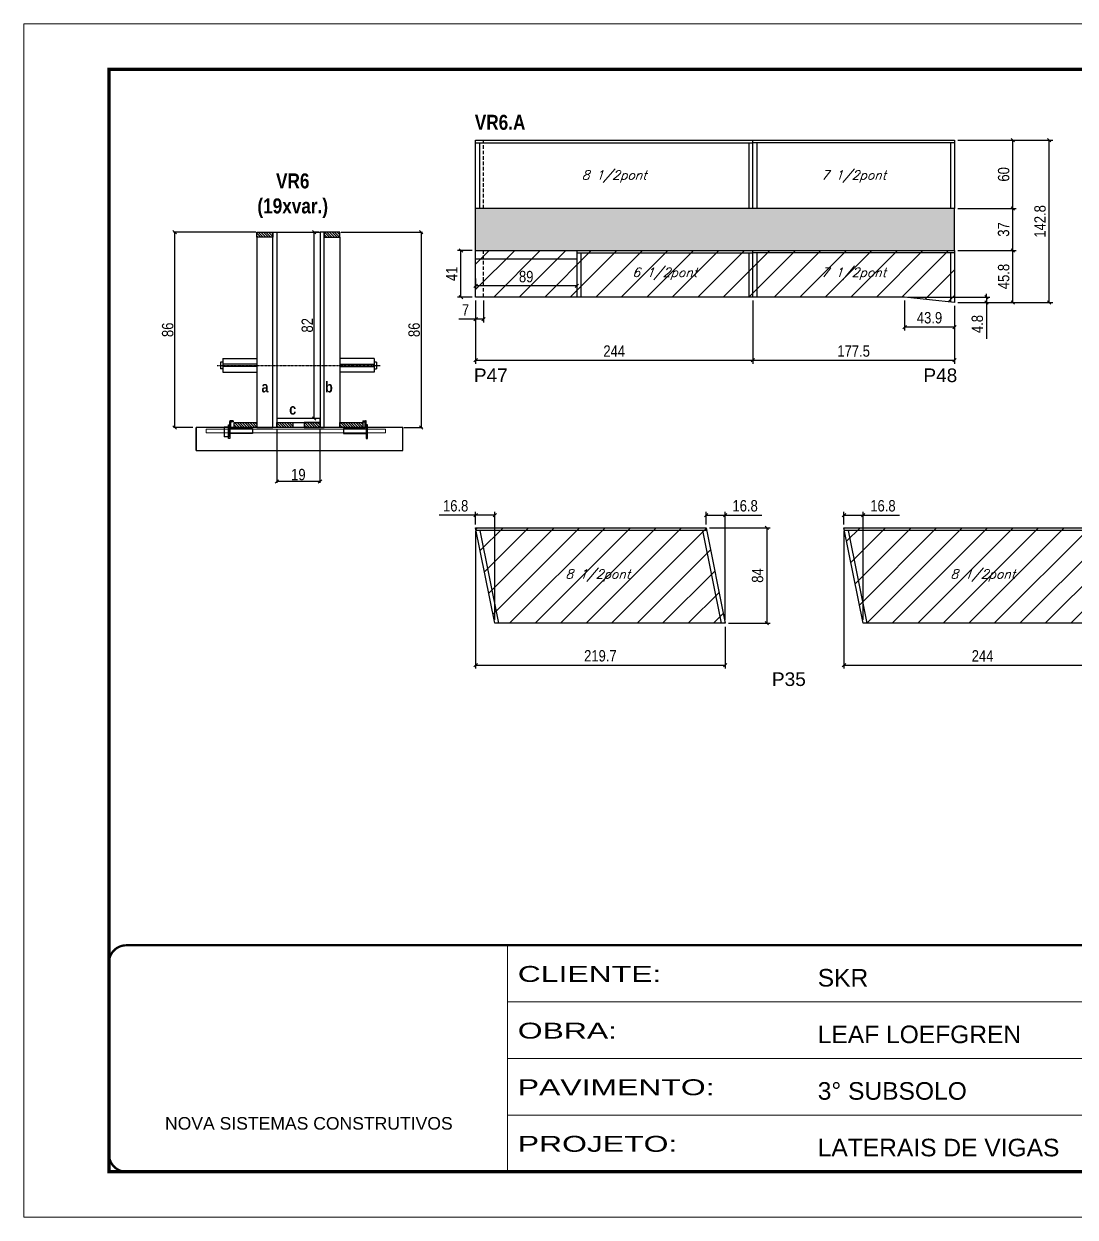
# Model space of a CAD drawing. Extents: x 3309 to 9590, y -2522 to 15424.
# Drawn here: x 8105 to 9030, y 5518 to 6568 of the extents above; entities that cross this region are included whole.
import ezdxf

# ---------------------------------------------------------------- set-up
doc = ezdxf.new("R2010")
doc.units = 0
for name, pattern in [('CONTINUO', [0]), ('DASHED', [0.75, 0.5, -0.25]), ('HIDDEN', [0.375, 0.25, -0.125]), ('HIDDEN2', [4.7625, 3.175, -1.5875])]:
    doc.linetypes.add(name, pattern=pattern)
for name, color, linetype in [('5', 5, 'Continuous'), ('barrote', 251, 'Continuous'), ('COTA', 241, 'Continuous'), ('detalhes', 4, 'Continuous'), ('NOMENCLATURA', 7, 'Continuous'), ('Painéis', 200, 'Continuous'), ('presilha', 1, 'Continuous'), ('SARR_2.2x10', 60, 'Continuous'), ('SARR_2.2x7', 40, 'Continuous'), ('SARR_3.5x7', 81, 'Continuous'), ('TENSOR', 3, 'Continuous'), ('texto', 7, 'Continuous')]:
    doc.layers.add(name, color=color, linetype=linetype)
for name, color, linetype, lineweight in [('CONCRETO', 251, 'Continuous', 25), ('Folhas', 255, 'Continuous', 9), ('Hachura', 251, 'Continuous', 9), ('SARRAFO DE PRESSAO', 251, 'DASHED', 9), ('SCO-___-LAJ', 2, 'Continuous', 0)]:
    doc.layers.add(name, color=color, linetype=linetype, lineweight=lineweight)
doc.styles.add('ARIAL', font='arial.ttf')
doc.styles.add('COTA TECNICA', font='techl___.ttf', dxfattribs={"height": 10})
doc.styles.add('COTA TECNICA 2X', font='techl___.ttf', dxfattribs={"height": 10})
doc.styles.add('Romans', font='romans.shx')
doc.styles.get("Standard").update_dxf_attribs({"font": 'arial.ttf'})
doc.styles.add('TECNICA', font='techb___.ttf', dxfattribs={"height": 10})
doc.styles.add('Tecnologia', font='')
doc.styles.get('Tecnologia').set_extended_font_data('Forgotten Futurist')
doc.dimstyles.new('PAINEL', dxfattribs={"dimtxt": 10, "dimasz": 3, "dimexe": 3, "dimexo": 3, "dimgap": 3, "dimtad": 1, "dimdec": 1, "dimzin": 12, "dimdsep": 46, "dimtxsty": 'COTA TECNICA', "dimblk1": 'OBLIQUE', "dimblk2": 'OBLIQUE', "dimsah": 1, "dimcen": 0.9, "dimclrd": 4, "dimclre": 4, "dimclrt": 240, "dimadec": 1, "dimazin": 3, "dimtfac": 1, "dimtdec": 1, "dimtmove": 0, "dimatfit": 3, "dimfxl": 1, "dimtolj": 1, "dimtzin": 12, "dimarcsym": 0})
doc.dimstyles.new('SECAO', dxfattribs={"dimscale": 0.333333, "dimtxt": 5, "dimasz": 9, "dimexe": 3, "dimexo": 3, "dimgap": 3, "dimtad": 1, "dimdec": 1, "dimlfac": 0.5, "dimzin": 12, "dimdsep": 46, "dimtxsty": 'COTA TECNICA 2X', "dimblk1": 'OBLIQUE', "dimblk2": 'OBLIQUE', "dimsah": 1, "dimcen": 0.9, "dimclrd": 4, "dimclre": 4, "dimclrt": 240, "dimadec": 1, "dimazin": 3, "dimtfac": 1, "dimtdec": 1, "dimtmove": 0, "dimatfit": 3, "dimfxl": 1, "dimtolj": 1, "dimtzin": 12, "dimarcsym": 0})
pattern_1 = [(135, (41563.0573, -117299.614), (-1.122532015, -1.122532015), [])]

# ---------------------------------------------------------------- blocks, each defined once
blk = doc.blocks.new('9999999999')
at = {"color": 30, "linetype": 'CONTINUO'}
for p, q in [((98564.6, 34230.2), (98564.6, 34429.4)), ((98564.6, 34379.6), (99584, 34379.6)), ((98564.6, 34329.8), (99488, 34329.8)), ((98564.6, 34280), (99488, 34280))]:
    blk.add_line(p, q, dxfattribs=at)
at = {"color": 30, "linetype": 'CONTINUO', "const_width": 2}
blk.add_lwpolyline([(99584, 34230.2), (99584, 34414.4, 0.414214), (99569, 34429.4), (98229, 34429.4, 0.414214), (98214, 34414.4), (98214, 34245.2, 0.414214), (98229, 34230.2), (99584, 34230.2)], format="xyb", dxfattribs=at)
at = {"layer": 'Folhas'}
blk.add_lwpolyline([(98139, 34190.2), (99624, 34190.2), (99624, 35240.2), (98139, 35240.2)], close=True, dxfattribs=at)
at = {"layer": 'Folhas', "color": 30, "const_width": 3}
blk.add_lwpolyline([(98214, 34230.2), (99584, 34230.2), (99584, 35200.2), (98214, 35200.2)], close=True, dxfattribs=at)
at = {"color": 7, "linetype": 'Continuous', "ltscale": 5, "style": 'ARIAL'}
for s, height, p in [('SKR', 15.48, (98837.7, 34393.1)), ('LEAF LOEFGREN', 15.483, (98837.7, 34343.3)), ('3° SUBSOLO', 15.48, (98837.7, 34293.5)), ('NOVA SISTEMAS CONSTRUTIVOS', 11.059, (98263.2, 34267.2)), ('LATERAIS DE VIGAS', 15.483, (98837.7, 34243.7))]:
    blk.add_text(s, height=height, dxfattribs=at).set_placement(p)
at = {"layer": 'Folhas', "color": 7, "style": 'Tecnologia', "width": 1.5}
for s, p in [('CLIENTE:', (98573.7, 34397.2)), ('OBRA:', (98573.7, 34347.3)), ('PAVIMENTO:', (98573.7, 34297.5)), ('PROJETO:', (98573.7, 34247.7))]:
    blk.add_text(s, height=14, dxfattribs=at).set_placement(p)
blk = doc.blocks.new('_Oblique')
at = {"color": 0, "linetype": 'ByBlock', "lineweight": -2}
blk.add_line((-0.5, -0.5), (0.5, 0.5), dxfattribs=at)
blk = doc.blocks.new('*D1013')
at = {"layer": 'COTA', "color": 4, "lineweight": -2, "transparency": 16777216}
for p, q in [((8327.5, 6211.6), (8327.5, 6164.1)), ((8365.5, 6211.6), (8365.5, 6164.1)), ((8365.5, 6165.1), (8327.5, 6165.1))]:
    blk.add_line(p, q, dxfattribs=at)
at = {"layer": 'Defpoints', "color": 0, "transparency": 16777216}
for p in [(8327.5, 6212.6), (8365.5, 6212.6), (8327.5, 6165.1)]:
    blk.add_point(p, dxfattribs=at)
at = {"layer": 'COTA', "color": 4, "lineweight": -2, "transparency": 16777216, "xscale": 3, "yscale": 3, "zscale": 3, "rotation": 180}
blk.add_blockref('_Oblique', (8327.5, 6165.1), dxfattribs=at)
at = {"layer": 'COTA', "color": 4, "lineweight": -2, "transparency": 16777216, "xscale": 3, "yscale": 3, "zscale": 3}
blk.add_blockref('_Oblique', (8365.5, 6165.1), dxfattribs=at)
at = {"layer": 'COTA', "color": 240, "transparency": 16777216, "insert": (8346.5, 6171.2), "char_height": 10, "attachment_point": 5, "style": 'COTA TECNICA 2X'}
blk.add_mtext('\\A1;19', dxfattribs=at)
blk = doc.blocks.new('PRESILHA METÁLICA 1')
at = {"layer": 'presilha'}
for p, q in [((7.5, 10.6), (7.5, 19.9)), ((12, 21), (8.6, 21)), ((9, 11.6), (9, 18.9)), ((12, 19.5), (9.6, 19.5)), ((12, 21), (12, 19.5)), ((0, 13), (6, 13)), ((0, 13), (0, 0)), ((6, 0), (0, 0)), ((6, 15.5), (7.5, 15.5)), ((6, -2.5), (6, 15.5)), ((6, 13), (6, 0)), ((7.5, 15.5), (7.5, -2.5)), ((37.5, 4.1), (7.5, 4.1)), ((37.5, 11), (9.6, 11)), ((37.5, 11), (37.5, 4.1)), ((7.5, -2.5), (6, -2.5))]:
    blk.add_line(p, q, dxfattribs=at)
for centre, radius, start, end in [((8.6, 19.9), 1.14, 90, 180), ((9.6, 18.9), 0.57, 90, 180), ((9.6, 11.6), 0.57, 180, 270)]:
    blk.add_arc(centre, radius, start, end, dxfattribs=at)
blk = doc.blocks.new('PRESILHA METÁLICA 2')
at = {"layer": 'presilha'}
for p, q in [((-5.2, 23.5), (-5.2, 22)), ((-5.2, 23.5), (-1.9, 23.5)), ((-5.2, 22), (-2.8, 22)), ((-2.2, 14.1), (-2.2, 21.4)), ((0.8, 18), (-0.8, 18)), ((-0.8, 18), (-0.8, 0)), ((-0.8, 14.6), (-0.8, 22.4)), ((0.8, 0), (0.8, 18)), ((-30.8, 13.5), (-30.8, 6.6)), ((-30.8, 13.5), (-2.8, 13.5)), ((-30.8, 6.6), (-0.8, 6.6)), ((-0.8, 0), (0.8, 0))]:
    blk.add_line(p, q, dxfattribs=at)
for centre, radius, start, end in [((-2.8, 21.4), 0.57, 0, 90), ((-1.9, 22.4), 1.14, 0, 90), ((-2.8, 14.1), 0.57, 270, 0)]:
    blk.add_arc(centre, radius, start, end, dxfattribs=at)
blk = doc.blocks.new('*D1014')
at = {"layer": 'COTA', "color": 4, "lineweight": -2, "transparency": 16777216}
for p, q in [((8384.1, 6384.6), (8455.6, 6384.6)), ((8454.6, 6384.6), (8454.6, 6212.6)), ((8439.3, 6212.6), (8455.6, 6212.6))]:
    blk.add_line(p, q, dxfattribs=at)
at = {"layer": 'Defpoints', "color": 0, "transparency": 16777216}
for p in [(8383.1, 6384.6), (8438.3, 6212.6), (8454.6, 6212.6)]:
    blk.add_point(p, dxfattribs=at)
at = {"layer": 'COTA', "color": 4, "lineweight": -2, "transparency": 16777216, "xscale": 3, "yscale": 3, "zscale": 3}
for p, rotation in [((8454.6, 6384.6), 90), ((8454.6, 6212.6), 270)]:
    blk.add_blockref('_Oblique', p, dxfattribs=dict(at, rotation=rotation))
at = {"layer": 'COTA', "color": 240, "transparency": 16777216, "insert": (8448.4, 6298.6), "char_height": 10, "attachment_point": 5, "rotation": 90, "style": 'COTA TECNICA 2X'}
blk.add_mtext('\\A1;86', dxfattribs=at)
blk = doc.blocks.new('*D1015')
at = {"layer": 'COTA', "color": 4, "lineweight": -2, "transparency": 16777216}
for p, q in [((8308.9, 6384.6), (8236.6, 6384.6)), ((8237.6, 6384.6), (8237.6, 6212.6)), ((8253.7, 6212.6), (8236.6, 6212.6))]:
    blk.add_line(p, q, dxfattribs=at)
at = {"layer": 'Defpoints', "color": 0, "transparency": 16777216}
for p in [(8309.9, 6384.6), (8237.6, 6212.6), (8254.7, 6212.6)]:
    blk.add_point(p, dxfattribs=at)
at = {"layer": 'COTA', "color": 4, "lineweight": -2, "transparency": 16777216, "xscale": 3, "yscale": 3, "zscale": 3}
for p, rotation in [((8237.6, 6384.6), 90), ((8237.6, 6212.6), 270)]:
    blk.add_blockref('_Oblique', p, dxfattribs=dict(at, rotation=rotation))
at = {"layer": 'COTA', "color": 240, "transparency": 16777216, "insert": (8231.5, 6298.6), "char_height": 10, "attachment_point": 5, "rotation": 90, "style": 'COTA TECNICA 2X'}
blk.add_mtext('\\A1;86', dxfattribs=at)
blk = doc.blocks.new('*D1016')
at = {"layer": 'COTA', "color": 4, "lineweight": -2, "transparency": 16777216}
for p, q in [((8364.5, 6384.6), (8359.4, 6384.6)), ((8360.4, 6220.6), (8360.4, 6384.6)), ((8364.5, 6220.6), (8359.4, 6220.6))]:
    blk.add_line(p, q, dxfattribs=at)
at = {"layer": 'Defpoints', "color": 0, "transparency": 16777216}
for p in [(8360.4, 6384.6), (8365.5, 6384.6), (8365.5, 6220.6)]:
    blk.add_point(p, dxfattribs=at)
at = {"layer": 'COTA', "color": 4, "lineweight": -2, "transparency": 16777216, "xscale": 3, "yscale": 3, "zscale": 3}
for p, rotation in [((8360.4, 6384.6), 90), ((8360.4, 6220.6), 270)]:
    blk.add_blockref('_Oblique', p, dxfattribs=dict(at, rotation=rotation))
at = {"layer": 'COTA', "color": 240, "transparency": 16777216, "insert": (8354.4, 6302.6), "char_height": 10, "attachment_point": 5, "rotation": 90, "style": 'COTA TECNICA 2X'}
blk.add_mtext('\\A1;82', dxfattribs=at)
blk = doc.blocks.new('*D1019')
at = {"layer": 'COTA', "color": 4, "lineweight": -2, "transparency": 16777216}
for p, q in [((8502.5, 6324.4), (8502.5, 6305)), ((8509.5, 6324.4), (8509.5, 6305)), ((8502.5, 6308), (8487.8, 6308)), ((8509.5, 6308), (8502.5, 6308))]:
    blk.add_line(p, q, dxfattribs=at)
at = {"layer": 'Defpoints', "color": 0, "transparency": 16777216}
for p in [(8502.5, 6327.4), (8509.5, 6327.4), (8502.5, 6308)]:
    blk.add_point(p, dxfattribs=at)
at = {"layer": 'COTA', "color": 4, "lineweight": -2, "transparency": 16777216, "xscale": 3, "yscale": 3, "zscale": 3, "rotation": 180}
blk.add_blockref('_Oblique', (8502.5, 6308), dxfattribs=at)
at = {"layer": 'COTA', "color": 4, "lineweight": -2, "transparency": 16777216, "xscale": 3, "yscale": 3, "zscale": 3}
blk.add_blockref('_Oblique', (8509.5, 6308), dxfattribs=at)
at = {"layer": 'COTA', "color": 240, "transparency": 16777216, "insert": (8493.6, 6316.1), "char_height": 10, "attachment_point": 5, "style": 'COTA TECNICA'}
blk.add_mtext('\\A1;7', dxfattribs=at)
blk = doc.blocks.new('*D1017')
at = {"layer": 'COTA', "color": 4, "lineweight": -2, "transparency": 16777216}
for p, q in [((8502.5, 6324.4), (8502.5, 6268.8)), ((8746.5, 6324.4), (8746.5, 6268.8)), ((8502.5, 6271.8), (8746.5, 6271.8))]:
    blk.add_line(p, q, dxfattribs=at)
at = {"layer": 'Defpoints', "color": 0, "transparency": 16777216}
for p in [(8502.5, 6327.4), (8746.5, 6327.4), (8746.5, 6271.8)]:
    blk.add_point(p, dxfattribs=at)
at = {"layer": 'COTA', "color": 4, "lineweight": -2, "transparency": 16777216, "xscale": 3, "yscale": 3, "zscale": 3, "rotation": 180}
blk.add_blockref('_Oblique', (8502.5, 6271.8), dxfattribs=at)
at = {"layer": 'COTA', "color": 4, "lineweight": -2, "transparency": 16777216, "xscale": 3, "yscale": 3, "zscale": 3}
blk.add_blockref('_Oblique', (8746.5, 6271.8), dxfattribs=at)
at = {"layer": 'COTA', "color": 240, "transparency": 16777216, "insert": (8624.5, 6279.9), "char_height": 10, "attachment_point": 5, "style": 'COTA TECNICA'}
blk.add_mtext('\\A1;244', dxfattribs=at)
blk = doc.blocks.new('*D1020')
at = {"layer": 'COTA', "color": 4, "lineweight": -2, "transparency": 16777216}
for p, q in [((8746.5, 6324.4), (8746.5, 6268.8)), ((8924, 6319.7), (8924, 6268.8)), ((8746.5, 6271.8), (8924, 6271.8))]:
    blk.add_line(p, q, dxfattribs=at)
at = {"layer": 'Defpoints', "color": 0, "transparency": 16777216}
for p in [(8746.5, 6327.4), (8924, 6322.7), (8924, 6271.8)]:
    blk.add_point(p, dxfattribs=at)
at = {"layer": 'COTA', "color": 4, "lineweight": -2, "transparency": 16777216, "xscale": 3, "yscale": 3, "zscale": 3, "rotation": 180}
blk.add_blockref('_Oblique', (8746.5, 6271.8), dxfattribs=at)
at = {"layer": 'COTA', "color": 4, "lineweight": -2, "transparency": 16777216, "xscale": 3, "yscale": 3, "zscale": 3}
blk.add_blockref('_Oblique', (8924, 6271.8), dxfattribs=at)
at = {"layer": 'COTA', "color": 240, "transparency": 16777216, "insert": (8835.2, 6279.9), "char_height": 10, "attachment_point": 5, "style": 'COTA TECNICA'}
blk.add_mtext('\\A1;177.5', dxfattribs=at)
blk = doc.blocks.new('*D1021')
at = {"layer": 'COTA', "color": 4, "lineweight": -2, "transparency": 16777216}
for p, q in [((8880.1, 6324.4), (8880.1, 6298)), ((8924, 6319.7), (8924, 6298)), ((8924, 6301), (8880.1, 6301))]:
    blk.add_line(p, q, dxfattribs=at)
at = {"layer": 'Defpoints', "color": 0, "transparency": 16777216}
for p in [(8880.1, 6327.4), (8924, 6322.7), (8880.1, 6301)]:
    blk.add_point(p, dxfattribs=at)
at = {"layer": 'COTA', "color": 4, "lineweight": -2, "transparency": 16777216, "xscale": 3, "yscale": 3, "zscale": 3, "rotation": 180}
blk.add_blockref('_Oblique', (8880.1, 6301), dxfattribs=at)
at = {"layer": 'COTA', "color": 4, "lineweight": -2, "transparency": 16777216, "xscale": 3, "yscale": 3, "zscale": 3}
blk.add_blockref('_Oblique', (8924, 6301), dxfattribs=at)
at = {"layer": 'COTA', "color": 240, "transparency": 16777216, "insert": (8902, 6309.2), "char_height": 10, "attachment_point": 5, "style": 'COTA TECNICA'}
blk.add_mtext('\\A1;43.9', dxfattribs=at)
blk = doc.blocks.new('*D1022')
at = {"layer": 'COTA', "color": 4, "lineweight": -2, "transparency": 16777216}
for p, q in [((8883.1, 6327.4), (8955.2, 6327.4)), ((8927, 6322.7), (8955.2, 6322.7)), ((8952.2, 6327.4), (8952.2, 6330.4)), ((8952.2, 6327.4), (8952.2, 6322.7)), ((8952.2, 6322.7), (8952.2, 6290.7))]:
    blk.add_line(p, q, dxfattribs=at)
at = {"layer": 'Defpoints', "color": 0, "transparency": 16777216}
for p in [(8880.1, 6327.4), (8924, 6322.7), (8952.2, 6322.7)]:
    blk.add_point(p, dxfattribs=at)
at = {"layer": 'COTA', "color": 4, "lineweight": -2, "transparency": 16777216, "xscale": 3, "yscale": 3, "zscale": 3}
for p, rotation in [((8952.2, 6327.4), 270), ((8952.2, 6322.7), 90)]:
    blk.add_blockref('_Oblique', p, dxfattribs=dict(at, rotation=rotation))
at = {"layer": 'COTA', "color": 240, "transparency": 16777216, "insert": (8944.1, 6303.7), "char_height": 10, "attachment_point": 5, "rotation": 90, "style": 'COTA TECNICA'}
blk.add_mtext('\\A1;4.8', dxfattribs=at)
blk = doc.blocks.new('*D1023')
at = {"layer": 'COTA', "color": 4, "lineweight": -2, "transparency": 16777216}
for p, q in [((8927, 6368.4), (8978.4, 6368.4)), ((8975.4, 6322.7), (8975.4, 6368.4)), ((8927, 6322.7), (8978.4, 6322.7))]:
    blk.add_line(p, q, dxfattribs=at)
at = {"layer": 'Defpoints', "color": 0, "transparency": 16777216}
for p in [(8924, 6368.4), (8975.4, 6368.4), (8924, 6322.7)]:
    blk.add_point(p, dxfattribs=at)
at = {"layer": 'COTA', "color": 4, "lineweight": -2, "transparency": 16777216, "xscale": 3, "yscale": 3, "zscale": 3}
for p, rotation in [((8975.4, 6368.4), 90), ((8975.4, 6322.7), 270)]:
    blk.add_blockref('_Oblique', p, dxfattribs=dict(at, rotation=rotation))
at = {"layer": 'COTA', "color": 240, "transparency": 16777216, "insert": (8967.3, 6345.5), "char_height": 10, "attachment_point": 5, "rotation": 90, "style": 'COTA TECNICA'}
blk.add_mtext('\\A1;45.8', dxfattribs=at)
blk = doc.blocks.new('*D1024')
at = {"layer": 'COTA', "color": 4, "lineweight": -2, "transparency": 16777216}
for p, q in [((8927, 6405.4), (8978.4, 6405.4)), ((8975.4, 6368.4), (8975.4, 6405.4)), ((8927, 6368.4), (8978.4, 6368.4))]:
    blk.add_line(p, q, dxfattribs=at)
at = {"layer": 'Defpoints', "color": 0, "transparency": 16777216}
for p in [(8924, 6405.4), (8975.4, 6405.4), (8924, 6368.4)]:
    blk.add_point(p, dxfattribs=at)
at = {"layer": 'COTA', "color": 4, "lineweight": -2, "transparency": 16777216, "xscale": 3, "yscale": 3, "zscale": 3}
for p, rotation in [((8975.4, 6405.4), 90), ((8975.4, 6368.4), 270)]:
    blk.add_blockref('_Oblique', p, dxfattribs=dict(at, rotation=rotation))
at = {"layer": 'COTA', "color": 240, "transparency": 16777216, "insert": (8967.2, 6386.9), "char_height": 10, "attachment_point": 5, "rotation": 90, "style": 'COTA TECNICA'}
blk.add_mtext('\\A1;37', dxfattribs=at)
blk = doc.blocks.new('*D1025')
at = {"layer": 'COTA', "color": 4, "lineweight": -2, "transparency": 16777216}
for p, q in [((8927, 6465.4), (8978.4, 6465.4)), ((8975.4, 6405.4), (8975.4, 6465.4)), ((8927, 6405.4), (8978.4, 6405.4))]:
    blk.add_line(p, q, dxfattribs=at)
at = {"layer": 'Defpoints', "color": 0, "transparency": 16777216}
for p in [(8924, 6465.4), (8975.4, 6465.4), (8924, 6405.4)]:
    blk.add_point(p, dxfattribs=at)
at = {"layer": 'COTA', "color": 4, "lineweight": -2, "transparency": 16777216, "xscale": 3, "yscale": 3, "zscale": 3}
for p, rotation in [((8975.4, 6465.4), 90), ((8975.4, 6405.4), 270)]:
    blk.add_blockref('_Oblique', p, dxfattribs=dict(at, rotation=rotation))
at = {"layer": 'COTA', "color": 240, "transparency": 16777216, "insert": (8967.3, 6435.4), "char_height": 10, "attachment_point": 5, "rotation": 90, "style": 'COTA TECNICA'}
blk.add_mtext('\\A1;60', dxfattribs=at)
blk = doc.blocks.new('*D1026')
at = {"layer": 'COTA', "color": 4, "lineweight": -2, "transparency": 16777216}
for p, q in [((8927, 6465.4), (9010.4, 6465.4)), ((9007.4, 6322.7), (9007.4, 6465.4)), ((8927, 6322.7), (9010.4, 6322.7))]:
    blk.add_line(p, q, dxfattribs=at)
at = {"layer": 'Defpoints', "color": 0, "transparency": 16777216}
for p in [(8924, 6465.4), (9007.4, 6465.4), (8924, 6322.7)]:
    blk.add_point(p, dxfattribs=at)
at = {"layer": 'COTA', "color": 4, "lineweight": -2, "transparency": 16777216, "xscale": 3, "yscale": 3, "zscale": 3}
for p, rotation in [((9007.4, 6465.4), 90), ((9007.4, 6322.7), 270)]:
    blk.add_blockref('_Oblique', p, dxfattribs=dict(at, rotation=rotation))
at = {"layer": 'COTA', "color": 240, "transparency": 16777216, "insert": (8999.3, 6394), "char_height": 10, "attachment_point": 5, "rotation": 90, "style": 'COTA TECNICA'}
blk.add_mtext('\\A1;142.8', dxfattribs=at)
blk = doc.blocks.new('*D1027')
at = {"layer": 'COTA', "color": 4, "lineweight": -2, "transparency": 16777216}
for p, q in [((8499.5, 6368.4), (8486.6, 6368.4)), ((8489.6, 6327.4), (8489.6, 6368.4)), ((8499.5, 6327.4), (8486.6, 6327.4))]:
    blk.add_line(p, q, dxfattribs=at)
at = {"layer": 'Defpoints', "color": 0, "transparency": 16777216}
for p in [(8489.6, 6368.4), (8502.5, 6368.4), (8502.5, 6327.4)]:
    blk.add_point(p, dxfattribs=at)
at = {"layer": 'COTA', "color": 4, "lineweight": -2, "transparency": 16777216, "xscale": 3, "yscale": 3, "zscale": 3}
for p, rotation in [((8489.6, 6368.4), 90), ((8489.6, 6327.4), 270)]:
    blk.add_blockref('_Oblique', p, dxfattribs=dict(at, rotation=rotation))
at = {"layer": 'COTA', "color": 240, "transparency": 16777216, "insert": (8481.5, 6347.9), "char_height": 10, "attachment_point": 5, "rotation": 90, "style": 'COTA TECNICA'}
blk.add_mtext('\\A1;41', dxfattribs=at)
blk = doc.blocks.new('*D1018')
at = {"layer": 'COTA', "color": 4, "lineweight": -2, "transparency": 16777216}
for p, q in [((8502.5, 6343.7), (8502.5, 6334.3)), ((8591.5, 6343.7), (8591.5, 6334.3)), ((8591.5, 6337.3), (8502.5, 6337.3))]:
    blk.add_line(p, q, dxfattribs=at)
at = {"layer": 'Defpoints', "color": 0, "transparency": 16777216}
for p in [(8502.5, 6346.7), (8591.5, 6346.7), (8502.5, 6337.3)]:
    blk.add_point(p, dxfattribs=at)
at = {"layer": 'COTA', "color": 4, "lineweight": -2, "transparency": 16777216, "xscale": 3, "yscale": 3, "zscale": 3, "rotation": 180}
blk.add_blockref('_Oblique', (8502.5, 6337.3), dxfattribs=at)
at = {"layer": 'COTA', "color": 4, "lineweight": -2, "transparency": 16777216, "xscale": 3, "yscale": 3, "zscale": 3}
blk.add_blockref('_Oblique', (8591.5, 6337.3), dxfattribs=at)
at = {"layer": 'COTA', "color": 240, "transparency": 16777216, "insert": (8547, 6345.4), "char_height": 10, "attachment_point": 5, "style": 'COTA TECNICA'}
blk.add_mtext('\\A1;89', dxfattribs=at)
blk = doc.blocks.new('*D1028')
at = {"layer": 'COTA', "color": 4, "lineweight": -2, "transparency": 16777216}
for p, q in [((8502.5, 6121.4), (8502.5, 6000.6)), ((8722.2, 6037.4), (8722.2, 6000.6)), ((8502.5, 6003.6), (8722.2, 6003.6))]:
    blk.add_line(p, q, dxfattribs=at)
at = {"layer": 'Defpoints', "color": 0, "transparency": 16777216}
for p in [(8502.5, 6124.4), (8722.2, 6040.4), (8722.2, 6003.6)]:
    blk.add_point(p, dxfattribs=at)
at = {"layer": 'COTA', "color": 4, "lineweight": -2, "transparency": 16777216, "xscale": 3, "yscale": 3, "zscale": 3, "rotation": 180}
blk.add_blockref('_Oblique', (8502.5, 6003.6), dxfattribs=at)
at = {"layer": 'COTA', "color": 4, "lineweight": -2, "transparency": 16777216, "xscale": 3, "yscale": 3, "zscale": 3}
blk.add_blockref('_Oblique', (8722.2, 6003.6), dxfattribs=at)
at = {"layer": 'COTA', "color": 240, "transparency": 16777216, "insert": (8612.3, 6011.7), "char_height": 10, "attachment_point": 5, "style": 'COTA TECNICA'}
blk.add_mtext('\\A1;219.7', dxfattribs=at)
blk = doc.blocks.new('*D1029')
at = {"layer": 'COTA', "color": 4, "lineweight": -2, "transparency": 16777216}
for p, q in [((8826.7, 6121.4), (8826.7, 6000.6)), ((9070.7, 6037.4), (9070.7, 6000.6)), ((8826.7, 6003.6), (9070.7, 6003.6))]:
    blk.add_line(p, q, dxfattribs=at)
at = {"layer": 'Defpoints', "color": 0, "transparency": 16777216}
for p in [(8826.7, 6124.4), (9070.7, 6040.4), (9070.7, 6003.6)]:
    blk.add_point(p, dxfattribs=at)
at = {"layer": 'COTA', "color": 4, "lineweight": -2, "transparency": 16777216, "xscale": 3, "yscale": 3, "zscale": 3, "rotation": 180}
blk.add_blockref('_Oblique', (8826.7, 6003.6), dxfattribs=at)
at = {"layer": 'COTA', "color": 4, "lineweight": -2, "transparency": 16777216, "xscale": 3, "yscale": 3, "zscale": 3}
blk.add_blockref('_Oblique', (9070.7, 6003.6), dxfattribs=at)
at = {"layer": 'COTA', "color": 240, "transparency": 16777216, "insert": (8948.7, 6011.7), "char_height": 10, "attachment_point": 5, "style": 'COTA TECNICA'}
blk.add_mtext('\\A1;244', dxfattribs=at)
blk = doc.blocks.new('*D1032')
at = {"layer": 'COTA', "color": 4, "lineweight": -2, "transparency": 16777216}
for p, q in [((8826.7, 6127.4), (8826.7, 6138.5)), ((8826.7, 6135.5), (8843.5, 6135.5)), ((8843.5, 6043.4), (8843.5, 6138.5)), ((8843.5, 6135.5), (8875.6, 6135.5))]:
    blk.add_line(p, q, dxfattribs=at)
at = {"layer": 'Defpoints', "color": 0, "transparency": 16777216}
for p in [(8843.5, 6135.5), (8826.7, 6124.4), (8843.5, 6040.4)]:
    blk.add_point(p, dxfattribs=at)
at = {"layer": 'COTA', "color": 4, "lineweight": -2, "transparency": 16777216, "xscale": 3, "yscale": 3, "zscale": 3, "rotation": 180}
blk.add_blockref('_Oblique', (8826.7, 6135.5), dxfattribs=at)
at = {"layer": 'COTA', "color": 4, "lineweight": -2, "transparency": 16777216, "xscale": 3, "yscale": 3, "zscale": 3}
blk.add_blockref('_Oblique', (8843.5, 6135.5), dxfattribs=at)
at = {"layer": 'COTA', "color": 240, "transparency": 16777216, "insert": (8861, 6143.7), "char_height": 10, "attachment_point": 5, "style": 'COTA TECNICA'}
blk.add_mtext('\\A1;16.8', dxfattribs=at)
blk = doc.blocks.new('*D1034')
at = {"layer": 'COTA', "color": 4, "lineweight": -2, "transparency": 16777216}
for p, q in [((8705.4, 6127.4), (8705.4, 6138.5)), ((8705.4, 6135.5), (8722.2, 6135.5)), ((8722.2, 6043.4), (8722.2, 6138.5)), ((8722.2, 6135.5), (8754.3, 6135.5))]:
    blk.add_line(p, q, dxfattribs=at)
at = {"layer": 'Defpoints', "color": 0, "transparency": 16777216}
for p in [(8722.2, 6135.5), (8705.4, 6124.4), (8722.2, 6040.4)]:
    blk.add_point(p, dxfattribs=at)
at = {"layer": 'COTA', "color": 4, "lineweight": -2, "transparency": 16777216, "xscale": 3, "yscale": 3, "zscale": 3, "rotation": 180}
blk.add_blockref('_Oblique', (8705.4, 6135.5), dxfattribs=at)
at = {"layer": 'COTA', "color": 4, "lineweight": -2, "transparency": 16777216, "xscale": 3, "yscale": 3, "zscale": 3}
blk.add_blockref('_Oblique', (8722.2, 6135.5), dxfattribs=at)
at = {"layer": 'COTA', "color": 240, "transparency": 16777216, "insert": (8739.7, 6143.7), "char_height": 10, "attachment_point": 5, "style": 'COTA TECNICA'}
blk.add_mtext('\\A1;16.8', dxfattribs=at)
blk = doc.blocks.new('*D1035')
at = {"layer": 'COTA', "color": 4, "lineweight": -2, "transparency": 16777216}
for p, q in [((8502.5, 6135.5), (8470.4, 6135.5)), ((8502.5, 6127.4), (8502.5, 6138.5)), ((8519.3, 6135.5), (8502.5, 6135.5)), ((8519.3, 6043.4), (8519.3, 6138.5))]:
    blk.add_line(p, q, dxfattribs=at)
at = {"layer": 'Defpoints', "color": 0, "transparency": 16777216}
for p in [(8502.5, 6135.5), (8502.5, 6124.4), (8519.3, 6040.4)]:
    blk.add_point(p, dxfattribs=at)
at = {"layer": 'COTA', "color": 4, "lineweight": -2, "transparency": 16777216, "xscale": 3, "yscale": 3, "zscale": 3, "rotation": 180}
blk.add_blockref('_Oblique', (8502.5, 6135.5), dxfattribs=at)
at = {"layer": 'COTA', "color": 4, "lineweight": -2, "transparency": 16777216, "xscale": 3, "yscale": 3, "zscale": 3}
blk.add_blockref('_Oblique', (8519.3, 6135.5), dxfattribs=at)
at = {"layer": 'COTA', "color": 240, "transparency": 16777216, "insert": (8484.9, 6143.7), "char_height": 10, "attachment_point": 5, "style": 'COTA TECNICA'}
blk.add_mtext('\\A1;16.8', dxfattribs=at)
blk = doc.blocks.new('*D1036')
at = {"layer": 'COTA', "color": 4, "lineweight": -2, "transparency": 16777216}
for p, q in [((8708.4, 6124.4), (8761.8, 6124.4)), ((8758.8, 6124.4), (8758.8, 6040.4)), ((8725.2, 6040.4), (8761.8, 6040.4))]:
    blk.add_line(p, q, dxfattribs=at)
at = {"layer": 'Defpoints', "color": 0, "transparency": 16777216}
for p in [(8705.4, 6124.4), (8722.2, 6040.4), (8758.8, 6040.4)]:
    blk.add_point(p, dxfattribs=at)
at = {"layer": 'COTA', "color": 4, "lineweight": -2, "transparency": 16777216, "xscale": 3, "yscale": 3, "zscale": 3}
for p, rotation in [((8758.8, 6124.4), 90), ((8758.8, 6040.4), 270)]:
    blk.add_blockref('_Oblique', p, dxfattribs=dict(at, rotation=rotation))
at = {"layer": 'COTA', "color": 240, "transparency": 16777216, "insert": (8750.7, 6082.4), "char_height": 10, "attachment_point": 5, "rotation": 90, "style": 'COTA TECNICA'}
blk.add_mtext('\\A1;84', dxfattribs=at)

msp = doc.modelspace()

# ---------------------------------------------------------------- hatches: boundary and pattern name
at = {"layer": 'COTA'}
h = msp.add_hatch(dxfattribs=at)
h.set_pattern_fill('AR-CONC', color=256, scale=0.03)
h.set_pattern_definition([(50, (-37.845, -3432.049), (5.46554, -0.4781726), [0.5715, -6.2865]), (355, (-37.845, -3432.049), (-1.0573026, 5.7317054), [0.4572, -5.0292175]), (100.451445, (-37.3897, -3432.089), (4.4082374, 5.2535326), [0.4857003, -5.3427073]), (46.1842, (-37.845, -3430.525), (8.1323712, -1.26127), [0.85725, -9.42975]), (96.63556, (-37.1674, -3430.63), (7.122124, 7.4227837), [0.7285507, -8.014068]), (351.18415, (-37.845, -3430.525), (7.122124, 7.422784), [0.685799, -7.543792]), (21, (-37.083, -3430.906), (4.5484317, -3.067956), [0.5715, -6.2865]), (326, (-37.083, -3430.906), (1.8540609, 5.525639), [0.4572, -5.0292]), (71.451445, (-36.704, -3431.1616), (6.4024926, 2.457683), [0.4857003, -5.3426981]), (37.5, (-37.8451, -3432.049), (0.0926581, 2.53665117), [0, -4.96824, 0, -5.1054, 0, -5.04825]), (7.5, (-37.8451, -3432.049), (2.0045899, 3.00541724), [0, -2.91084, 0, -4.85394, 0, -1.92405]), (327.5, (-39.5444, -3432.049), (4.06771786, -0.17186232), [0, -1.905, 0, -5.9436, 0, -7.8867]), (317.5, (-40.3064, -3432.049), (4.4438754, 0.7627947), [0, -2.4765, 0, -3.94716, 0, -5.6007])])
h.paths.add_polyline_path([(8923.99, 6368.44), (8923.99, 6405.44), (8502.49, 6405.44), (8502.49, 6368.44)])
at = {"layer": 'Hachura', "linetype": 'ByBlock'}
h = msp.add_hatch(dxfattribs=at)
h.set_pattern_fill('ANSI31', color=256, scale=5)
h.set_pattern_definition([(45, (-31.63, 0), (-11.22532, 11.22532), [])])
h.paths.add_polyline_path([(8502.49, 6368.44), (8502.49, 6327.44), (8746.49, 6327.44), (8746.49, 6368.44)])
h.paths.add_polyline_path([(8880.11, 6327.44), (8923.99, 6322.66), (8923.99, 6368.44), (8746.49, 6368.44), (8746.49, 6327.44)])
h = msp.add_hatch(dxfattribs=at)
h.set_pattern_fill('ANSI31', color=256, scale=5)
h.paths.add_polyline_path([(8722.19, 6040.37), (8705.39, 6124.37), (8502.49, 6124.37), (8519.29, 6040.37)])
h.paths.add_polyline_path([(9070.68, 6040.37), (9070.68, 6124.37), (8826.68, 6124.37), (8843.48, 6040.37)])
h.paths.add_polyline_path([(9147.41, 6124.37), (9070.68, 6124.37), (9070.68, 6040.37), (9164.21, 6040.37)])
at = {"layer": 'SARR_2.2x10'}
h = msp.add_hatch(dxfattribs=at)
h.set_pattern_fill('ANSI31', color=256, scale=0.5, angle=90)
h.set_pattern_definition([(135, (41483.4573, -117299.614), (-1.122532015, -1.122532015), [])])
h.paths.add_polyline_path([(8289.92, 6216.96), (8289.92, 6212.56), (8309.92, 6212.56), (8309.92, 6216.96)])
h = msp.add_hatch(dxfattribs=at)
h.set_pattern_fill('ANSI31', color=256, scale=0.5, angle=90)
h.set_pattern_definition([(135, (41576.6573, -117299.614), (-1.122532015, -1.122532015), [])])
h.paths.add_polyline_path([(8383.12, 6216.96), (8383.12, 6212.56), (8403.12, 6212.56), (8403.12, 6216.96)])
at = {"layer": 'SARR_2.2x7'}
h = msp.add_hatch(dxfattribs=at)
h.set_pattern_fill('ANSI31', color=256, scale=0.5, angle=90)
h.set_pattern_definition([(135, (41477.4573, -117132.014), (-1.122532015, -1.122532015), [])])
h.paths.add_polyline_path([(8323.92, 6384.56), (8323.92, 6380.16), (8309.92, 6380.16), (8309.92, 6384.56)])
h = msp.add_hatch(dxfattribs=at)
h.set_pattern_fill('ANSI31', color=256, scale=0.5, angle=90)
h.set_pattern_definition([(135, (41497.4573, -117132.014), (-1.122532015, -1.122532015), [])])
h.paths.add_polyline_path([(8369.12, 6384.56), (8369.12, 6380.16), (8383.12, 6380.16), (8383.12, 6384.56)])
h = msp.add_hatch(dxfattribs=at)
h.set_pattern_fill('ANSI31', color=256, scale=0.5, angle=90)
h.set_pattern_definition(pattern_1)
h.paths.add_polyline_path([(8341.52, 6212.56), (8341.52, 6216.96), (8327.52, 6216.96), (8327.52, 6212.56)])
h = msp.add_hatch(dxfattribs=at)
h.set_pattern_fill('ANSI31', color=256, scale=0.5, angle=90)
h.set_pattern_definition(pattern_1)
h.paths.add_polyline_path([(8351.52, 6216.96), (8351.52, 6212.56), (8365.52, 6212.56), (8365.52, 6216.96)])

# ---------------------------------------------------------------- linework, layer by layer
at = {"ltscale": 3}
for p, q in [((8277.92, 6270.28), (8277.92, 6264.28)), ((8279.92, 6270.28), (8277.92, 6270.28)), ((8279.92, 6273.28), (8279.92, 6261.28)), ((8279.92, 6273.28), (8309.92, 6273.28)), ((8413.12, 6273.28), (8383.12, 6273.28)), ((8413.12, 6273.28), (8413.12, 6261.28)), ((8415.12, 6270.28), (8413.12, 6270.28)), ((8415.12, 6270.28), (8415.12, 6264.28)), ((8279.92, 6264.28), (8277.92, 6264.28)), ((8309.92, 6268.28), (8279.92, 6268.28)), ((8309.92, 6266.28), (8279.92, 6266.28)), ((8279.92, 6261.28), (8309.92, 6261.28)), ((8383.12, 6268.28), (8413.12, 6268.28)), ((8383.12, 6266.28), (8413.12, 6266.28)), ((8413.12, 6261.28), (8383.12, 6261.28)), ((8413.12, 6264.28), (8415.12, 6264.28))]:
    msp.add_line(p, q, dxfattribs=at)
at = {"layer": 'barrote'}
msp.add_lwpolyline([(8256.46, 6192.56), (8438.38, 6192.56), (8438.38, 6212.56), (8256.46, 6212.56)], close=True, dxfattribs=at)
at = {"layer": 'CONCRETO', "linetype": 'Continuous'}
msp.add_line((8327.52, 6384.56), (8365.52, 6384.56), dxfattribs=at)
at = {"layer": 'COTA'}
for p, q in [((8502.49, 6368.44), (8502.49, 6405.44)), ((8923.99, 6368.44), (8923.99, 6405.44)), ((8591.49, 6368.44), (8591.49, 6327.44))]:
    msp.add_line(p, q, dxfattribs=at)
at = {"layer": 'detalhes', "color": 250}
msp.add_line((8256.46, 6192.56), (8256.46, 6212.56), dxfattribs=at)
at = {"layer": 'Painéis', "linetype": 'ByBlock'}
for p, q in [((8502.49, 6465.44), (8923.99, 6465.44)), ((8502.49, 6405.44), (8502.49, 6465.44)), ((8746.49, 6405.44), (8746.49, 6465.44)), ((8923.99, 6465.44), (8923.99, 6405.44)), ((8923.99, 6405.44), (8502.49, 6405.44)), ((8502.49, 6327.44), (8502.49, 6368.44)), ((8502.49, 6368.44), (8923.99, 6368.44)), ((8746.49, 6327.44), (8746.49, 6368.44)), ((8923.99, 6368.44), (8923.99, 6322.66)), ((8880.11, 6327.44), (8502.49, 6327.44)), ((8923.99, 6322.66), (8880.11, 6327.44)), ((8519.29, 6040.37), (8502.49, 6124.37)), ((8502.49, 6124.37), (8705.39, 6124.37)), ((8705.39, 6124.37), (8722.19, 6040.37)), ((8843.48, 6040.37), (8826.68, 6124.37)), ((8826.68, 6124.37), (9147.41, 6124.37)), ((8722.19, 6040.37), (8519.29, 6040.37)), ((9164.21, 6040.37), (8843.48, 6040.37))]:
    msp.add_line(p, q, dxfattribs=at)
at = {"layer": 'Painéis', "linetype": 'Continuous'}
for points in [[(8323.92, 6212.56), (8323.92, 6384.56), (8327.52, 6384.56), (8327.52, 6212.56)], [(8369.12, 6212.56), (8369.12, 6384.56), (8365.52, 6384.56), (8365.52, 6212.56)], [(8365.52, 6220.56), (8327.52, 6220.56), (8327.52, 6216.96), (8365.52, 6216.96)]]:
    msp.add_lwpolyline(points, close=True, dxfattribs=at)
at = {"layer": 'SARR_2.2x10'}
for points in [[(8289.92, 6216.96), (8309.92, 6216.96), (8309.92, 6212.56), (8289.92, 6212.56)], [(8383.12, 6216.96), (8403.12, 6216.96), (8403.12, 6212.56), (8383.12, 6212.56)]]:
    msp.add_lwpolyline(points, close=True, dxfattribs=at)
at = {"layer": 'SARR_2.2x7', "linetype": 'Continuous'}
for p, q in [((8502.49, 6463.24), (8746.49, 6463.24)), ((8923.99, 6463.24), (8746.49, 6463.24)), ((8591.49, 6366.24), (8746.49, 6366.24)), ((8923.99, 6366.24), (8746.49, 6366.24)), ((8502.49, 6361.18), (8591.49, 6361.18)), ((8705.83, 6122.17), (8502.93, 6122.17)), ((9070.68, 6122.17), (8827.12, 6122.17))]:
    msp.add_line(p, q, dxfattribs=at)
at = {"layer": 'SARR_2.2x7', "linetype": 'HIDDEN2'}
for p, q in [((8509.49, 6405.44), (8509.49, 6465.44)), ((8509.49, 6327.44), (8509.49, 6368.44))]:
    msp.add_line(p, q, dxfattribs=at)
at = {"layer": 'SARR_2.2x7', "elevation": 0}
for points in [[(8309.92, 6384.56), (8323.92, 6384.56), (8323.92, 6380.16), (8309.92, 6380.16)], [(8383.12, 6384.56), (8369.12, 6384.56), (8369.12, 6380.16), (8383.12, 6380.16)]]:
    msp.add_lwpolyline(points, close=True, dxfattribs=at)
at = {"layer": 'SARR_2.2x7'}
for points in [[(8327.52, 6216.96), (8341.52, 6216.96), (8341.52, 6212.56), (8327.52, 6212.56)], [(8365.52, 6216.96), (8351.52, 6216.96), (8351.52, 6212.56), (8365.52, 6212.56)]]:
    msp.add_lwpolyline(points, close=True, dxfattribs=at)
at = {"layer": 'SARR_3.5x7'}
for p, q in [((8505.99, 6463.24), (8505.99, 6405.44)), ((8742.99, 6463.24), (8742.99, 6405.44)), ((8749.99, 6463.24), (8749.99, 6405.44)), ((8920.49, 6463.24), (8920.49, 6405.44)), ((8594.99, 6366.24), (8594.99, 6327.44)), ((8742.99, 6366.24), (8742.99, 6327.44)), ((8749.99, 6366.24), (8749.99, 6327.44)), ((8920.49, 6366.24), (8920.49, 6323.36)), ((8522.85, 6040.37), (8506.49, 6122.17)), ((8702.26, 6122.17), (8718.62, 6040.37)), ((8847.05, 6040.37), (8830.69, 6122.17))]:
    msp.add_line(p, q, dxfattribs=at)
for points in [[(8323.92, 6380.16), (8309.92, 6380.16), (8309.92, 6212.56), (8323.92, 6212.56)], [(8369.12, 6380.16), (8383.12, 6380.16), (8383.12, 6212.56), (8369.12, 6212.56)]]:
    msp.add_lwpolyline(points, close=True, dxfattribs=at)
at = {"layer": 'SCO-___-LAJ', "color": 1}
msp.add_lwpolyline([(8265.47, 6211.22), (8423.3, 6211.22), (8423.3, 6208.02), (8265.47, 6208.02)], close=True, dxfattribs=at)
at = {"layer": 'TENSOR', "linetype": 'HIDDEN', "ltscale": 0.5}
msp.add_line((8274.92, 6267.28), (8418.42, 6267.28), dxfattribs=at)

# ---------------------------------------------------------------- block references
at = {"layer": 'presilha', "xscale": 0.6666666666666666, "yscale": 0.6666666666666666, "zscale": 0.6666666666666666}
for name, p in [('PRESILHA METÁLICA 1', (8281.05, 6204.59)), ('PRESILHA METÁLICA 2', (8406.8, 6202.92))]:
    msp.add_blockref(name, p, dxfattribs=at)
at = {"layer": 'SARRAFO DE PRESSAO', "color": 6, "linetype": 'ByBlock'}
msp.add_blockref('9999999999', (-90034.11, -28672.37), dxfattribs=at)

# ---------------------------------------------------------------- texts
at = {"layer": '5', "linetype": 'Continuous'}
for s, p in [('P47', (8500.95, 6252.61)), ('P48', (8896.6, 6252.61)), ('P35', (8763.28, 5985.21))]:
    msp.add_text(s, height=12, rotation=359.99996, dxfattribs=at).set_placement(p)
at = {"layer": 'detalhes', "style": 'TECNICA'}
for s, p in [('a', (8314.04, 6243.54)), ('b', (8370.02, 6243.53)), ('c', (8338.41, 6224.03))]:
    msp.add_text(s, height=9.6, dxfattribs=at).set_placement(p)
at = {"layer": 'NOMENCLATURA', "style": 'TECNICA'}
msp.add_text('VR6.A', height=13.2, dxfattribs=at).set_placement((8501.77, 6474.62))
at = {"layer": 'NOMENCLATURA', "insert": (8341.52, 6436.25), "char_height": 13.2, "attachment_point": 2, "style": 'TECNICA'}
msp.add_mtext_dynamic_manual_height_columns('VR6\\P(19xvar.)', width=300.2766, gutter_width=1, heights=[0], dxfattribs=at)
at = {"layer": 'texto', "color": 2, "char_height": 8, "attachment_point": 5, "style": 'Romans'}
for s, insert in [('{\\Q19;\\C256;8 1/2pont}', (8624.49, 6433.44)), ('{\\Q19;\\C256;7 1/2pont}', (8835.24, 6433.44)), ('{\\Q19;\\C256;6 1/2pont}', (8668.99, 6347.94)), ('{\\Q19;\\C256;7 1/2pont}', (8835.24, 6347.94)), ('{\\Q19;\\C256;8 1/2pont}', (8610, 6082.37)), ('{\\Q19;\\C256;8 1/2pont}', (8948.9, 6082.37))]:
    msp.add_mtext(s, dxfattribs=dict(at, insert=insert))

# ---------------------------------------------------------------- dimensions: what is measured, and where the dimension line sits
at = {"layer": 'COTA'}
for base, p1, p2, angle, dimstyle, picture, middle in [((8975.44, 6465.44), (8923.99, 6405.44), (8923.99, 6465.44), 90, 'PAINEL', '*D1025', (8967.33, 6435.44)), ((9007.38, 6465.44), (8923.99, 6322.66), (8923.99, 6465.44), 90, 'PAINEL', '*D1026', (8999.28, 6394.05)), ((8975.44, 6405.44), (8923.99, 6368.44), (8923.99, 6405.44), 90, 'PAINEL', '*D1024', (8967.22, 6386.94)), ((8237.6, 6212.56, 0), (8309.92, 6384.56), (8254.71, 6212.56, 0), 90, 'SECAO', '*D1015', (8231.48, 6298.56, 0)), ((8360.45, 6384.56), (8365.52, 6220.56), (8365.52, 6384.56), 90, 'SECAO', '*D1016', (8354.35, 6302.56)), ((8454.57, 6212.56, 0), (8383.12, 6384.56), (8438.33, 6212.56, 0), 90, 'SECAO', '*D1014', (8448.44, 6298.56, 0)), ((8489.57, 6368.44), (8502.49, 6327.44), (8502.49, 6368.44), 90, 'PAINEL', '*D1027', (8481.5, 6347.94)), ((8975.44, 6368.44), (8923.99, 6322.66), (8923.99, 6368.44), 90, 'PAINEL', '*D1023', (8967.3, 6345.55)), ((8502.49, 6308.01), (8509.49, 6327.44), (8502.49, 6327.44), 180, 'PAINEL', '*D1019', (8493.62, 6316.08)), ((8952.17, 6322.66), (8880.11, 6327.44), (8923.99, 6322.66), 90, 'PAINEL', '*D1022', (8944.07, 6303.66)), ((8758.85, 6040.37), (8705.39, 6124.37), (8722.19, 6040.37), 90, 'PAINEL', '*D1036', (8750.75, 6082.37))]:
    dim = msp.add_linear_dim(base=base, p1=p1, p2=p2, angle=angle, dimstyle=dimstyle, dxfattribs=at)
    dim.commit()
    dim.dimension.update_dxf_attribs({"geometry": picture, "text_midpoint": middle})
for base, p1, p2, picture, middle in [((8502.49, 6337.26), (8591.49, 6346.73), (8502.49, 6346.73), '*D1018', (8546.99, 6345.36)), ((8746.49, 6271.81), (8502.49, 6327.44), (8746.49, 6327.44), '*D1017', (8624.49, 6279.89)), ((8923.99, 6271.81), (8746.49, 6327.44), (8923.99, 6322.66), '*D1020', (8835.24, 6279.92)), ((8880.11, 6300.98), (8923.99, 6322.66), (8880.11, 6327.44), '*D1021', (8902.05, 6309.23)), ((8502.49, 6135.55), (8519.29, 6040.37), (8502.49, 6124.37), '*D1035', (8484.94, 6143.67)), ((8722.19, 6135.55), (8705.39, 6124.37), (8722.19, 6040.37), '*D1034', (8739.73, 6143.67)), ((8843.48, 6135.55), (8826.68, 6124.37), (8843.48, 6040.37), '*D1032', (8861.02, 6143.67)), ((8722.19, 6003.61), (8502.49, 6124.37), (8722.19, 6040.37), '*D1028', (8612.34, 6011.71)), ((9070.68, 6003.61), (8826.68, 6124.37), (9070.68, 6040.37), '*D1029', (8948.68, 6011.68))]:
    dim = msp.add_linear_dim(base=base, p1=p1, p2=p2, dimstyle='PAINEL', dxfattribs=at)
    dim.commit()
    dim.dimension.update_dxf_attribs({"geometry": picture, "text_midpoint": middle})
dim = msp.add_linear_dim(base=(8327.52, 6165.08), p1=(8365.52, 6212.56), p2=(8327.52, 6212.56), angle=180, dimstyle='SECAO', dxfattribs=at)
dim.commit()
dim.dimension.update_dxf_attribs({"geometry": '*D1013', "text_midpoint": (8346.52, 6165.08), "dimtype": 160})

doc.saveas('drawing.dxf')
